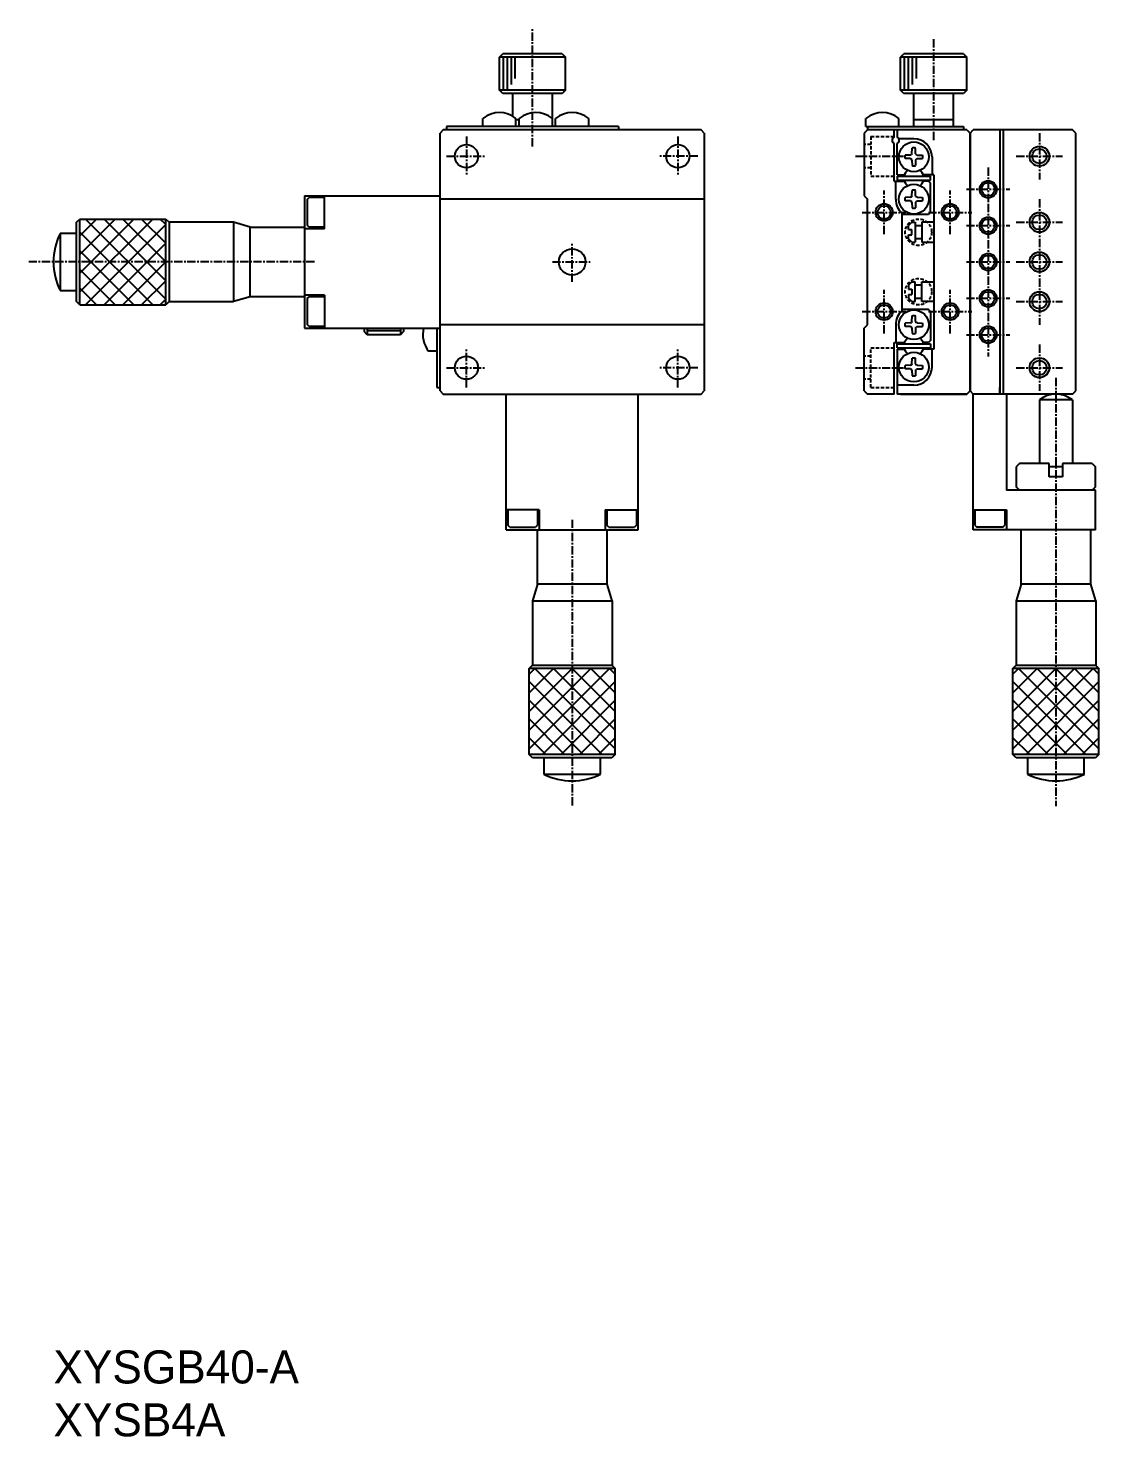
# Model space of a CAD drawing. Extents: x 194 to 540, y 84 to 374.
# Drawn here: x 194.1 to 356.1, y 84 to 297.1 of the extents above; entities that cross this region are included whole.
import ezdxf

# ---------------------------------------------------------------- set-up
doc = ezdxf.new("R2010")
doc.units = 0
doc.linetypes.add('CENTER', pattern=[2, 1.25, -0.25, 0.25, -0.25])
doc.linetypes.add('DASHED', pattern=[0.75, 0.5, -0.25])
doc.layers.get('0').update_dxf_attribs({"linetype": 'CONTINUOUS'})
doc.layers.add('CENTER', color=1, linetype='CENTER')

msp = doc.modelspace()

# ---------------------------------------------------------------- linework, layer by layer
at = {"color": 7, "linetype": 'CONTINUOUS'}
for p, q in [((265.44, 292.75), (265.94, 293.25)), ((275.44, 292.75), (265.44, 292.75)), ((265.44, 287.75), (265.44, 292.75)), ((274.94, 293.25), (265.94, 293.25)), ((274.94, 293.25), (275.44, 292.75)), ((275.44, 287.75), (275.44, 292.75)), ((326.15, 292.75), (326.65, 293.25)), ((336.15, 292.75), (326.15, 292.75)), ((326.15, 287.75), (326.15, 292.75)), ((335.65, 293.25), (326.65, 293.25)), ((335.65, 293.25), (336.15, 292.75)), ((336.15, 287.75), (336.15, 292.75)), ((275.44, 287.75), (265.44, 287.75)), ((265.94, 287.25), (265.44, 287.75)), ((275.44, 287.75), (274.94, 287.25)), ((336.15, 287.75), (326.15, 287.75)), ((326.65, 287.25), (326.15, 287.75)), ((336.15, 287.75), (335.65, 287.25)), ((274.94, 287.25), (265.94, 287.25)), ((267.44, 283.82), (267.44, 287.25)), ((273.44, 283.48), (273.44, 287.25)), ((335.65, 287.25), (326.65, 287.25)), ((328.15, 282.25), (328.15, 287.25)), ((334.15, 282.25), (334.15, 287.25)), ((262.94, 282.25), (262.94, 283.48)), ((267.94, 282.25), (267.94, 283.48)), ((268.44, 282.25), (268.44, 283.48)), ((273.44, 282.25), (273.44, 283.48)), ((273.94, 282.25), (273.94, 283.48)), ((278.94, 282.25), (278.94, 283.48)), ((320.9, 282.25), (320.9, 283.48)), ((325.9, 282.25), (325.9, 283.48)), ((256.94, 281.75), (256.44, 281.25)), ((295.94, 281.75), (256.94, 281.75)), ((283.44, 282.25), (257.44, 282.25)), ((257.44, 282.25), (257.44, 281.75)), ((268.44, 283.25), (267.94, 283.25)), ((283.44, 282.25), (283.44, 281.75)), ((296.44, 281.25), (295.94, 281.75)), ((321.15, 281.75), (320.65, 281.25)), ((320.9, 282.25), (335.65, 282.25)), ((321.15, 282.25), (321.15, 281.75)), ((336.15, 281.75), (321.15, 281.75)), ((325.15, 280.61), (325.15, 281.75)), ((325.65, 281.75), (325.65, 280.61)), ((334.15, 283.25), (328.15, 283.25)), ((335.65, 282.25), (335.65, 281.75)), ((336.15, 281.75), (336.65, 281.25)), ((336.65, 281.25), (337.15, 281.75)), ((336.65, 281.25), (337.15, 281.75)), ((352.15, 281.75), (337.15, 281.75)), ((341.15, 281.75), (341.15, 241.75)), ((341.65, 281.75), (341.65, 241.75)), ((352.65, 281.25), (352.15, 281.75)), ((256.44, 242.25), (256.44, 281.25)), ((296.44, 281.25), (296.44, 242.25)), ((320.65, 281.25), (320.65, 271.75)), ((325.15, 273.95), (325.15, 279.69)), ((325.65, 274.95), (325.65, 279.69)), ((328.15, 280.4), (325.88, 280.4)), ((336.65, 242.25), (336.65, 281.25)), ((336.65, 281.25), (336.65, 242.25)), ((352.65, 242.25), (352.65, 281.25)), ((327.65, 277.93), (326.82, 277.91)), ((327.65, 277.38), (326.82, 277.39)), ((327.65, 277.93), (327.81, 278)), ((327.65, 277.38), (327.81, 277.3)), ((327.87, 278.13), (327.81, 278)), ((327.87, 277.17), (327.81, 277.3)), ((327.87, 278.13), (327.89, 278.98)), ((327.87, 277.17), (327.89, 276.33)), ((328.42, 278.13), (328.41, 278.98)), ((328.42, 277.17), (328.41, 276.33)), ((328.42, 278.13), (328.48, 278)), ((328.42, 277.17), (328.48, 277.3)), ((328.65, 277.93), (328.48, 278)), ((328.65, 277.38), (328.48, 277.3)), ((328.65, 277.93), (329.47, 277.91)), ((328.65, 277.38), (329.47, 277.39)), ((330.9, 277.65), (330.9, 274.95)), ((325.65, 274.95), (326.73, 274.95)), ((331.15, 274.95), (329.56, 274.95)), ((331.15, 274.95), (331.15, 248.55)), ((325.15, 273.95), (326.73, 273.95)), ((325.4, 271.25), (325.4, 273.95)), ((325.65, 274.75), (330.65, 274.75)), ((325.65, 274.75), (325.65, 274.15)), ((325.65, 274.15), (330.65, 274.15)), ((330.35, 273.95), (329.56, 273.95)), ((330.35, 273.95), (330.65, 273.65)), ((330.65, 274.15), (330.65, 274.75)), ((330.65, 269.25), (330.65, 273.65)), ((235.94, 271.75), (256.44, 271.75)), ((235.94, 271.75), (235.94, 251.75)), ((236.34, 271.2), (236.64, 271.5)), ((236.34, 271.2), (236.34, 267.3)), ((238.94, 271.5), (236.64, 271.5)), ((238.94, 266.75), (238.94, 271.75)), ((296.44, 271.25), (256.44, 271.25)), ((320.65, 271.75), (321.15, 271.25)), ((321.15, 252.25), (321.15, 271.25)), ((327.65, 271.53), (326.82, 271.51)), ((327.65, 270.98), (326.82, 270.99)), ((327.65, 271.53), (327.81, 271.6)), ((327.65, 270.98), (327.81, 270.9)), ((327.87, 271.73), (327.81, 271.6)), ((327.87, 270.77), (327.81, 270.9)), ((327.87, 271.73), (327.89, 272.58)), ((327.87, 270.77), (327.89, 269.93)), ((328.42, 271.73), (328.41, 272.58)), ((328.42, 270.77), (328.41, 269.93)), ((328.42, 271.73), (328.48, 271.6)), ((328.42, 270.77), (328.48, 270.9)), ((328.65, 271.53), (328.48, 271.6)), ((328.65, 270.98), (328.48, 270.9)), ((328.65, 271.53), (329.47, 271.51)), ((328.65, 270.98), (329.47, 270.99)), ((326.35, 269.17), (326.35, 254.33)), ((330.35, 268.95), (326.35, 268.95)), ((330.65, 269.25), (330.35, 268.95)), ((201.44, 267.75), (201.94, 268.25)), ((201.44, 255.75), (201.44, 267.75)), ((201.94, 255.25), (201.94, 268.25)), ((201.94, 268.25), (214.94, 268.25)), ((214.94, 255.25), (214.94, 268.25)), ((214.94, 268.25), (215.44, 267.75)), ((215.44, 267.75), (215.44, 255.75)), ((225.19, 267.75), (215.44, 267.75)), ((227.69, 267), (225.19, 267.75)), ((225.19, 267.75), (225.19, 255.75)), ((227.69, 267), (235.94, 267)), ((227.69, 256.5), (227.69, 267)), ((238.94, 266.75), (235.94, 266.75)), ((236.64, 267), (236.34, 267.3)), ((238.94, 267), (236.64, 267)), ((327.85, 267.75), (327.35, 267.25)), ((327.35, 266.65), (327.35, 267.25)), ((327.35, 266.65), (327.85, 266.65)), ((327.85, 267.75), (328.35, 267.75)), ((327.85, 265.85), (327.85, 266.65)), ((328.35, 267.75), (328.35, 264.75)), ((328.35, 267.25), (329.35, 267.25)), ((329.35, 267.75), (329.35, 264.75)), ((331.15, 267.75), (329.35, 267.75)), ((198.94, 266.05), (198.94, 257.45)), ((201.44, 266.05), (198.94, 266.05)), ((327.35, 265.25), (327.35, 265.85)), ((327.35, 265.85), (327.85, 265.85)), ((327.85, 264.75), (327.35, 265.25)), ((327.85, 264.75), (328.35, 264.75)), ((329.35, 265.25), (328.35, 265.25)), ((329.35, 264.75), (331.15, 264.75)), ((327.85, 258.75), (327.35, 258.25)), ((327.35, 258.25), (327.35, 257.65)), ((327.85, 258.75), (328.35, 258.75)), ((328.35, 255.75), (328.35, 258.75)), ((329.35, 258.25), (328.35, 258.25)), ((329.35, 255.75), (329.35, 258.75)), ((329.35, 258.75), (331.15, 258.75)), ((198.94, 257.45), (201.44, 257.45)), ((201.94, 255.25), (201.44, 255.75)), ((215.44, 255.75), (214.94, 255.25)), ((227.69, 256.5), (225.19, 255.75)), ((235.94, 256.5), (227.69, 256.5)), ((238.94, 256.75), (235.94, 256.75)), ((236.34, 256.2), (236.64, 256.5)), ((236.34, 256.2), (236.34, 252.3)), ((238.94, 256.5), (236.64, 256.5)), ((238.94, 256.75), (238.94, 251.75)), ((327.35, 257.65), (327.85, 257.65)), ((327.35, 256.85), (327.35, 256.25)), ((327.35, 256.85), (327.85, 256.85)), ((327.85, 255.75), (327.35, 256.25)), ((327.85, 257.65), (327.85, 256.85)), ((327.85, 255.75), (328.35, 255.75)), ((328.35, 256.25), (329.35, 256.25)), ((331.15, 255.75), (329.35, 255.75)), ((201.94, 255.25), (214.94, 255.25)), ((225.19, 255.72), (215.44, 255.72)), ((330.35, 254.55), (326.35, 254.55)), ((330.65, 254.25), (330.35, 254.55)), ((330.65, 254.25), (330.65, 249.85)), ((235.94, 251.75), (256.44, 251.75)), ((236.64, 252), (236.34, 252.3)), ((238.94, 252), (236.64, 252)), ((244.94, 251.75), (244.94, 251.25)), ((245.44, 251.75), (245.44, 250.75)), ((250.44, 251.75), (250.44, 250.75)), ((250.94, 251.75), (250.94, 251.25)), ((255.94, 251.75), (255.94, 242.75)), ((296.44, 252.25), (256.44, 252.25)), ((320.65, 251.75), (321.15, 252.25)), ((320.65, 242.25), (320.65, 251.75)), ((325.4, 252.25), (325.4, 249.55)), ((327.65, 252.53), (326.82, 252.51)), ((327.65, 251.98), (326.82, 251.99)), ((327.65, 252.53), (327.81, 252.6)), ((327.65, 251.98), (327.81, 251.9)), ((327.87, 252.73), (327.81, 252.6)), ((327.87, 251.77), (327.81, 251.9)), ((327.87, 252.73), (327.89, 253.58)), ((327.87, 251.77), (327.89, 250.93)), ((328.42, 252.73), (328.41, 253.58)), ((328.42, 251.77), (328.41, 250.93)), ((328.42, 252.73), (328.48, 252.6)), ((328.42, 251.77), (328.48, 251.9)), ((328.65, 252.53), (328.48, 252.6)), ((328.65, 251.98), (328.48, 251.9)), ((328.65, 252.53), (329.47, 252.51)), ((328.65, 251.98), (329.47, 251.99)), ((245.44, 250.75), (244.94, 251.25)), ((250.44, 251.35), (245.44, 251.35)), ((250.44, 250.75), (245.44, 250.75)), ((250.94, 251.25), (250.44, 250.75)), ((325.15, 249.55), (326.73, 249.55)), ((325.15, 241.75), (325.15, 249.55)), ((325.65, 249.35), (330.65, 249.35)), ((325.65, 248.75), (325.65, 249.35)), ((330.35, 249.55), (329.56, 249.55)), ((330.65, 249.85), (330.35, 249.55)), ((330.65, 249.35), (330.65, 248.75)), ((255.94, 248.25), (254.72, 248.25)), ((325.65, 248.75), (330.65, 248.75)), ((325.65, 248.55), (326.73, 248.55)), ((325.65, 248.55), (325.65, 241.75)), ((331.15, 248.55), (329.56, 248.55)), ((330.9, 245.85), (330.9, 248.55)), ((327.65, 246.13), (326.82, 246.11)), ((327.65, 245.58), (326.82, 245.59)), ((327.65, 246.13), (327.81, 246.2)), ((327.65, 245.58), (327.81, 245.5)), ((327.87, 246.33), (327.81, 246.2)), ((327.87, 245.37), (327.81, 245.5)), ((327.87, 246.33), (327.89, 247.18)), ((327.87, 245.37), (327.89, 244.53)), ((328.42, 246.33), (328.41, 247.18)), ((328.42, 245.37), (328.41, 244.53)), ((328.42, 246.33), (328.48, 246.2)), ((328.42, 245.37), (328.48, 245.5)), ((328.65, 246.13), (328.48, 246.2)), ((328.65, 245.58), (328.48, 245.5)), ((328.65, 246.13), (329.47, 246.11)), ((328.65, 245.58), (329.47, 245.59)), ((328.15, 243.1), (325.65, 243.1)), ((255.94, 242.75), (256.44, 242.75)), ((256.44, 242.25), (256.94, 241.75)), ((256.94, 241.75), (295.94, 241.75)), ((266.44, 221.25), (266.44, 241.75)), ((286.44, 221.25), (286.44, 241.75)), ((295.94, 241.75), (296.44, 242.25)), ((320.65, 242.25), (321.15, 241.75)), ((325.15, 241.75), (321.15, 241.75)), ((336.15, 241.75), (325.65, 241.75)), ((326.15, 241.75), (336.15, 241.75)), ((336.15, 241.75), (336.65, 242.25)), ((336.65, 242.25), (337.15, 241.75)), ((336.65, 242.25), (337.15, 241.75)), ((337.15, 221.25), (337.15, 241.75)), ((352.15, 241.75), (337.15, 241.75)), ((341.15, 241.75), (341.15, 242.75)), ((341.65, 242.75), (341.65, 241.75)), ((342.15, 241.75), (342.15, 227.25)), ((352.15, 240.88), (347.15, 240.88)), ((347.15, 240.88), (347.15, 231.25)), ((352.15, 241.75), (352.65, 242.25)), ((352.15, 240.88), (352.15, 231.25)), ((344.15, 231.25), (343.65, 230.75)), ((343.65, 230.75), (343.65, 227.75)), ((348.65, 231.25), (344.15, 231.25)), ((348.65, 229.25), (348.65, 231.25)), ((350.65, 230.75), (348.65, 230.75)), ((355.15, 231.25), (350.65, 231.25)), ((350.65, 231.25), (350.65, 229.25)), ((355.15, 231.25), (355.65, 230.75)), ((355.65, 227.75), (355.65, 230.75)), ((350.65, 229.25), (348.65, 229.25)), ((355.65, 227.25), (342.15, 227.25)), ((344.15, 227.25), (343.65, 227.75)), ((355.65, 227.75), (355.15, 227.25)), ((355.65, 221.25), (355.65, 227.25)), ((271.44, 224.25), (266.44, 224.25)), ((266.69, 224.25), (266.69, 221.95)), ((271.19, 224.25), (271.19, 221.95)), ((271.44, 224.25), (271.44, 221.25)), ((281.44, 224.25), (281.44, 221.25)), ((281.44, 224.25), (286.44, 224.25)), ((281.69, 224.25), (281.69, 221.95)), ((286.19, 224.25), (286.19, 221.95)), ((337.15, 224.25), (342.15, 224.25)), ((337.4, 224.25), (337.4, 221.95)), ((341.9, 224.25), (341.9, 221.95)), ((342.15, 224.25), (342.15, 221.25)), ((266.99, 221.65), (266.69, 221.95)), ((266.99, 221.65), (270.89, 221.65)), ((271.19, 221.95), (270.89, 221.65)), ((281.99, 221.65), (281.69, 221.95)), ((281.99, 221.65), (285.89, 221.65)), ((286.19, 221.95), (285.89, 221.65)), ((337.4, 221.95), (337.7, 221.65)), ((341.6, 221.65), (337.7, 221.65)), ((341.6, 221.65), (341.9, 221.95)), ((266.44, 221.25), (286.44, 221.25)), ((271.19, 213), (271.19, 221.25)), ((281.69, 221.25), (281.69, 213)), ((355.65, 221.25), (337.15, 221.25)), ((344.4, 213), (344.4, 221.25)), ((354.9, 221.25), (354.9, 213)), ((271.19, 213), (270.44, 210.5)), ((281.69, 213), (271.19, 213)), ((281.69, 213), (282.44, 210.5)), ((344.4, 213), (343.65, 210.5)), ((354.9, 213), (344.4, 213)), ((354.9, 213), (355.65, 210.5)), ((270.44, 210.5), (270.44, 200.75)), ((270.44, 210.5), (282.44, 210.5)), ((282.48, 210.5), (282.48, 200.75)), ((343.65, 210.5), (343.65, 200.75)), ((343.65, 210.5), (355.65, 210.5)), ((355.68, 210.5), (355.68, 200.75)), ((269.94, 200.25), (270.44, 200.75)), ((270.44, 200.75), (282.44, 200.75)), ((282.44, 200.75), (282.94, 200.25)), ((343.15, 200.25), (343.65, 200.75)), ((343.65, 200.75), (355.65, 200.75)), ((355.65, 200.75), (356.15, 200.25)), ((282.94, 200.25), (269.94, 200.25)), ((269.94, 187.25), (269.94, 200.25)), ((282.94, 187.25), (282.94, 200.25)), ((356.15, 200.25), (343.15, 200.25)), ((343.15, 187.25), (343.15, 200.25)), ((356.15, 187.25), (356.15, 200.25)), ((282.94, 187.25), (269.94, 187.25)), ((270.44, 186.75), (269.94, 187.25)), ((282.44, 186.75), (270.44, 186.75)), ((272.14, 186.75), (272.14, 184.25)), ((280.74, 184.25), (280.74, 186.75)), ((282.94, 187.25), (282.44, 186.75)), ((356.15, 187.25), (343.15, 187.25)), ((343.65, 186.75), (343.15, 187.25)), ((355.65, 186.75), (343.65, 186.75)), ((345.35, 186.75), (345.35, 184.25)), ((353.95, 184.25), (353.95, 186.75)), ((356.15, 187.25), (355.65, 186.75)), ((272.14, 184.25), (280.74, 184.25)), ((345.35, 184.25), (353.95, 184.25))]:
    msp.add_line(p, q, dxfattribs=at)
at = {"color": 3, "linetype": 'CONTINUOUS'}
for p, q in [((266.04, 287.75), (266.04, 292.75)), ((266.64, 287.75), (266.64, 292.75)), ((267.24, 288.62), (267.24, 292.75)), ((267.84, 289.49), (267.84, 292.75)), ((326.75, 287.75), (326.75, 292.75)), ((327.35, 287.75), (327.35, 292.75)), ((327.95, 288.62), (327.95, 292.75)), ((328.55, 289.49), (328.55, 292.75)), ((201.94, 257.24), (212.96, 268.25)), ((201.94, 260.07), (210.13, 268.25)), ((201.94, 262.89), (207.3, 268.25)), ((201.94, 265.72), (204.47, 268.25)), ((214.94, 256.1), (202.79, 268.25)), ((202.79, 255.25), (214.94, 267.41)), ((214.94, 258.92), (205.61, 268.25)), ((214.94, 261.75), (208.44, 268.25)), ((214.94, 264.58), (211.27, 268.25)), ((214.94, 267.41), (214.1, 268.25)), ((212.96, 255.25), (201.94, 266.27)), ((205.61, 255.25), (214.94, 264.58)), ((210.13, 255.25), (201.94, 263.44)), ((207.3, 255.25), (201.94, 260.61)), ((208.44, 255.25), (214.94, 261.75)), ((211.27, 255.25), (214.94, 258.92)), ((204.47, 255.25), (201.94, 257.78)), ((214.1, 255.25), (214.94, 256.1)), ((270.79, 200.25), (269.94, 199.41)), ((273.61, 200.25), (269.94, 196.58)), ((276.44, 200.25), (269.94, 193.75)), ((279.27, 200.25), (269.94, 190.92)), ((282.1, 200.25), (269.94, 188.1)), ((280.96, 187.25), (269.94, 198.27)), ((282.94, 188.1), (270.79, 200.25)), ((282.94, 198.27), (271.93, 187.25)), ((282.94, 190.92), (273.61, 200.25)), ((282.94, 193.75), (276.44, 200.25)), ((282.94, 196.58), (279.27, 200.25)), ((282.94, 199.41), (282.1, 200.25)), ((343.99, 200.25), (343.15, 199.41)), ((346.82, 200.25), (343.15, 196.58)), ((349.65, 200.25), (343.15, 193.75)), ((352.47, 200.25), (343.15, 190.92)), ((355.3, 200.25), (343.15, 188.1)), ((354.16, 187.25), (343.15, 198.27)), ((356.15, 188.1), (343.99, 200.25)), ((356.15, 198.27), (345.13, 187.25)), ((356.15, 190.92), (346.82, 200.25)), ((356.15, 193.75), (349.65, 200.25)), ((356.15, 196.58), (352.47, 200.25)), ((356.15, 199.41), (355.3, 200.25)), ((278.13, 187.25), (269.94, 195.44)), ((282.94, 195.44), (274.76, 187.25)), ((351.33, 187.25), (343.15, 195.44)), ((356.15, 195.44), (347.96, 187.25)), ((275.3, 187.25), (269.94, 192.61)), ((282.94, 192.61), (277.58, 187.25)), ((348.5, 187.25), (343.15, 192.61)), ((356.15, 192.61), (350.79, 187.25)), ((272.47, 187.25), (269.94, 189.78)), ((282.94, 189.78), (280.41, 187.25)), ((345.68, 187.25), (343.15, 189.78)), ((356.15, 189.78), (353.62, 187.25))]:
    msp.add_line(p, q, dxfattribs=at)
at = {"color": 3, "linetype": 'DASHED'}
for p, q in [((321.65, 279.5), (320.65, 279.5)), ((321.65, 280.75), (321.65, 274.75)), ((321.65, 280.75), (325.15, 280.75)), ((321.65, 276), (320.65, 276)), ((321.65, 274.75), (325.15, 274.75)), ((321.65, 247.5), (320.65, 247.5)), ((321.65, 242.75), (321.65, 248.75)), ((321.65, 248.75), (325.15, 248.75)), ((321.65, 244), (320.65, 244)), ((321.65, 242.75), (325.15, 242.75))]:
    msp.add_line(p, q, dxfattribs=at)
at = {"color": 7, "linetype": 'CONTINUOUS'}
for centre, radius in [((260.44, 277.75), 1.75), ((292.44, 277.75), 1.75), ((328.15, 277.65), 2.25), ((347.15, 277.75), 1.1), ((328.15, 271.25), 2.25), ((339.4, 272.75), 1), ((323.65, 269.25), 1), ((333.65, 269.25), 1), ((347.15, 267.75), 1.1), ((339.4, 267.25), 1), ((276.44, 261.75), 2), ((339.4, 261.75), 1), ((347.15, 261.75), 1.1), ((339.4, 256.25), 1), ((347.15, 255.75), 1.1), ((323.65, 254.25), 1), ((328.15, 252.25), 2.25), ((333.65, 254.25), 1), ((339.4, 250.75), 1), ((260.44, 245.75), 1.75), ((292.44, 245.75), 1.75), ((328.15, 245.85), 2.25), ((347.15, 245.75), 1.1)]:
    msp.add_circle(centre, radius, dxfattribs=at)
at = {"color": 3, "linetype": 'CONTINUOUS'}
for centre, radius in [((347.15, 277.75), 1.5), ((339.4, 272.75), 1.3), ((323.65, 269.25), 1.3), ((333.65, 269.25), 1.3), ((339.4, 267.25), 1.3), ((347.15, 267.75), 1.5), ((339.4, 261.75), 1.3), ((347.15, 261.75), 1.5), ((339.4, 256.25), 1.3), ((347.15, 255.75), 1.5), ((323.65, 254.25), 1.3), ((333.65, 254.25), 1.3), ((339.4, 250.75), 1.3), ((347.15, 245.75), 1.5)]:
    msp.add_circle(centre, radius, dxfattribs=at)
at = {"color": 3, "linetype": 'DASHED'}
for centre in [(328.85, 266.25), (328.85, 257.25)]:
    msp.add_circle(centre, 2, dxfattribs=at)
at = {"color": 7, "linetype": 'CONTINUOUS'}
for centre, radius, start, end in [((265.44, 280.35), 4, 51.3178, 128.6822), ((270.94, 280.35), 4, 51.3178, 128.6822), ((276.44, 280.35), 4, 51.3178, 128.6822), ((323.4, 280.35), 4, 51.3178, 128.6822), ((325.35, 280.15), 0.5, 113.5782, 246.4218), ((325.45, 280.15), 0.5, 293.5782, 66.4218), ((328.15, 277.65), 2.75, 0, 90), ((328.15, 277.65), 1.35, 168.8959, 191.1041), ((328.15, 277.65), 1.35, 78.8959, 101.1041), ((328.15, 277.65), 1.35, 348.8959, 11.1041), ((328.15, 274.45), 1.5, 129.3128, 168.463), ((328.15, 277.65), 1.35, 258.8959, 281.1041), ((328.15, 274.45), 1.5, 11.537, 50.6871), ((328.15, 274.45), 1.5, 191.537, 230.6871), ((328.15, 274.45), 1.5, 309.3129, 348.463), ((328.15, 271.25), 2.75, 180, 229.1149), ((328.15, 271.25), 1.35, 168.8959, 191.1041), ((328.15, 271.25), 1.35, 78.8959, 101.1041), ((328.15, 271.25), 1.35, 348.8959, 11.1041), ((328.15, 271.25), 1.35, 258.8959, 281.1041), ((207.69, 261.75), 9.75, 153.8162, 206.1838), ((328.15, 252.25), 2.75, 130.8851, 180), ((257.84, 250.75), 4, 165.5224, 218.6822), ((328.15, 252.25), 1.35, 168.8959, 191.1041), ((328.15, 252.25), 1.35, 78.8959, 101.1041), ((328.15, 252.25), 1.35, 348.8959, 11.1041), ((328.15, 249.05), 1.5, 129.3129, 168.463), ((328.15, 252.25), 1.35, 258.8959, 281.1041), ((328.15, 249.05), 1.5, 11.537, 50.6871), ((328.15, 249.05), 1.5, 191.537, 230.6872), ((328.15, 249.05), 1.5, 309.3129, 348.463), ((328.15, 245.85), 1.35, 168.8959, 191.1041), ((328.15, 245.85), 1.35, 78.8959, 101.1041), ((328.15, 245.85), 2.75, 270, 0), ((328.15, 245.85), 1.35, 348.8959, 11.1041), ((328.15, 245.85), 1.35, 258.8959, 281.1041), ((349.65, 237.75), 4, 51.3178, 128.6822), ((276.44, 193), 9.75, 243.8162, 296.1838), ((349.65, 193), 9.75, 243.8162, 296.1838)]:
    msp.add_arc(centre, radius, start, end, dxfattribs=at)
at = {"layer": 'CENTER', "color": 1, "linetype": 'CENTER'}
for p, q in [((270.44, 279.23), (270.44, 297.12)), ((331.15, 280.19), (331.15, 295.47)), ((260.44, 280.75), (260.44, 274.75)), ((292.44, 280.75), (292.44, 274.75)), ((347.15, 281.25), (347.15, 274.25)), ((257.44, 277.75), (263.44, 277.75)), ((295.44, 277.75), (289.44, 277.75)), ((319.34, 277.75), (326.84, 277.75)), ((343.65, 277.75), (350.65, 277.75)), ((339.4, 276.05), (339.4, 269.45)), ((323.65, 265.95), (323.65, 272.55)), ((333.65, 265.95), (333.65, 272.55)), ((336.1, 272.75), (342.7, 272.75)), ((347.15, 271.25), (347.15, 264.25)), ((320.35, 269.25), (326.95, 269.25)), ((330.35, 269.25), (336.95, 269.25)), ((339.4, 270.55), (339.4, 263.95)), ((336.1, 267.25), (342.7, 267.25)), ((343.65, 267.75), (350.65, 267.75)), ((276.44, 258.75), (276.44, 264.75)), ((339.4, 265.05), (339.4, 258.45)), ((347.15, 265.25), (347.15, 258.25)), ((237.45, 261.75), (194.11, 261.75)), ((273.44, 261.75), (279.44, 261.75)), ((336.1, 261.75), (342.7, 261.75)), ((343.65, 261.75), (350.65, 261.75)), ((339.4, 259.55), (339.4, 252.95)), ((347.15, 259.25), (347.15, 252.25)), ((323.65, 250.95), (323.65, 257.55)), ((333.65, 250.95), (333.65, 257.55)), ((336.1, 256.25), (342.7, 256.25)), ((343.65, 255.75), (350.65, 255.75)), ((320.35, 254.25), (326.95, 254.25)), ((330.35, 254.25), (336.95, 254.25)), ((339.4, 254.05), (339.4, 247.45)), ((336.1, 250.75), (342.7, 250.75)), ((260.44, 242.75), (260.44, 248.75)), ((292.44, 242.75), (292.44, 248.75)), ((347.15, 249.25), (347.15, 242.25)), ((257.44, 245.75), (263.44, 245.75)), ((295.44, 245.75), (289.44, 245.75)), ((319.34, 245.75), (326.84, 245.75)), ((343.65, 245.75), (350.65, 245.75)), ((349.65, 244.23), (349.65, 179.42)), ((276.44, 222.76), (276.44, 179.42))]:
    msp.add_line(p, q, dxfattribs=at)

# ---------------------------------------------------------------- texts
at = {"color": 7, "linetype": 'CONTINUOUS'}
for s, p in [('XYSGB40-A', (197.94, 92.08)), ('XYSB4A', (197.94, 84.08))]:
    msp.add_text(s, height=5, dxfattribs=at).set_placement(p)

doc.saveas('drawing.dxf')
